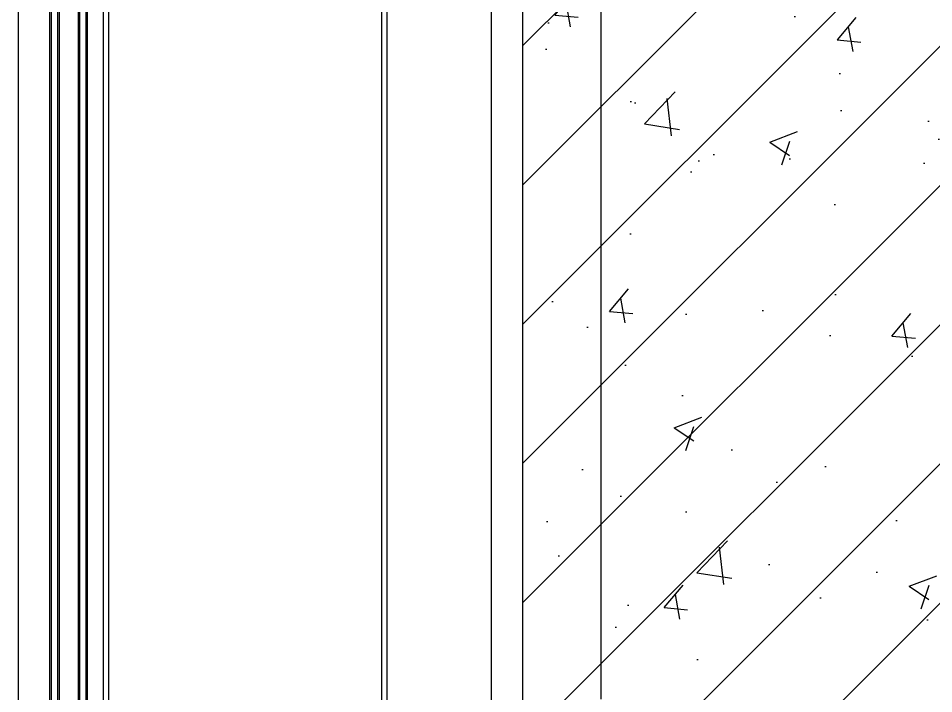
# Model space of a CAD drawing. Extents: x 6843040 to 15500510, y -6507076 to -4940511.
# Drawn here: x 7647908 to 7648489, y -6171648 to -6171219 of the extents above; entities that cross this region are included whole.
import ezdxf

# ---------------------------------------------------------------- set-up
doc = ezdxf.new("R2010")
doc.units = 0
doc.header["$LTSCALE"] = 1000
doc.header["$MEASUREMENT"] = 0
doc.linetypes.add('DOTE', pattern=[2.42, 2, -0.2, 0.02, -0.2])
doc.linetypes.add('HIDDEN', pattern=[0.375, 0.25, -0.125])
for name, color, linetype in [('DOTE', 8, 'DOTE'), ('E_LINE_1', 1, 'Continuous'), ('GC', 3, 'Continuous'), ('LT-dim 1', 3, 'Continuous'), ('LT-玻璃', 4, 'Continuous'), ('LT-铝板', 31, 'Continuous'), ('PUB_HATCH', 8, 'Continuous'), ('批荡层', 213, 'Continuous'), ('钢立柱规格布置', 2, 'Continuous')]:
    doc.layers.add(name, color=color, linetype=linetype)

# ---------------------------------------------------------------- blocks, each defined once
blk = doc.blocks.new('*U254')
at = {"layer": 'LT-玻璃', "color": 8}
for p, q in [((-1546.8, 23), (0, 23)), ((-1546.8, 19), (0, 19)), ((-1546.8, 5), (0, 5)), ((-1546.8, 1), (0, 1))]:
    blk.add_line(p, q, dxfattribs=at)
at = {"layer": 'LT-玻璃', "color": 150}
for points in [[(-1546.8, 24), (-1, 24), (0, 23), (0, 19), (-1, 18), (-1546.8, 18)], [(-1546.8, 0), (-1, 0), (0, 1), (0, 5), (-1, 6), (-1546.8, 6)]]:
    blk.add_lwpolyline(points, dxfattribs=at)
blk = doc.blocks.new('LT-BLK-20240910180508', base_point=(-5314322.17, -298328.33))
at = {"layer": 'GC', "color": 8, "linetype": 'HIDDEN', "ltscale": 20}
for p, q in [((-5314594.92, -299557.64), (-5314594.92, -297857.64)), ((-5314421.81, -299557.64), (-5314421.81, -297857.64))]:
    blk.add_line(p, q, dxfattribs=at)
at = {"layer": 'LT-铝板'}
for p, q in [((-5314598.42, -299557.64), (-5314598.42, -297857.64)), ((-5314418.31, -299557.64), (-5314418.31, -297857.64))]:
    blk.add_line(p, q, dxfattribs=at)
at = {"layer": '钢立柱规格布置', "xscale": -1, "rotation": 270}
blk.add_blockref('*U254', (-5314632.42, -298010.83), dxfattribs=at)

msp = doc.modelspace()

# ---------------------------------------------------------------- hatches: boundary and pattern name
at = {"layer": 'PUB_HATCH'}
h = msp.add_hatch(dxfattribs=at)
h.set_pattern_fill('钢筋混凝土', color=256, scale=25, style=0)
h.set_pattern_definition([(45, (300, 0), (-44.19417382, 44.19417382), []), (50, (300, 0), (179.3150457, -15.6880337), [18.75, -206.25]), (355, (300, 0), (-34.6878334, 188.0480334), [15, -165]), (100.4514, (314.94, -1.3), (144.6273454, 172.3598855), [15.9350475, -175.285528]), (46.1842, (300, 50), (266.810262, -41.3797536), [28.125, -309.375]), (96.6356, (322.23, 46.55), (233.6656764, 243.529468), [23.902572, -262.92825]), (351.1842, (300, 50), (233.665486, 243.52965), [22.5, -247.5]), (21, (325, 37.5), (149.226763, -100.6547227), [18.75, -206.25]), (326, (325, 37.5), (60.828833, 181.2875113), [15, -165]), (71.4514, (337.44, 29.11), (210.055657, 80.6326242), [15.9350475, -175.285528]), (37.5, (300, 0), (3.03996383, 83.22346346), [0, -163, 0, -167.5, 0, -165.625]), (7.5, (300, 0), (65.7673844, 98.602928), [0, -95.5, 0, -159.25, 0, -63.125]), (327.5, (244.25, 0), (133.45560904, -5.63871793), [0, -62.5, 0, -195, 0, -258.75]), (317.5, (219.25, 0), (145.7965423, 25.0262456), [0, -81.25, 0, -129.5, 0, -183.75])])
h.paths.add_polyline_path([(7648227.69, -6170783.89), (7648227.69, -6172483.89), (7648527.69, -6172483.89), (7648527.69, -6171113.89), (7649025.88, -6171113.89), (7649025.88, -6170983.89), (7648427.69, -6170983.89), (7648427.69, -6170783.89)])

# ---------------------------------------------------------------- linework, layer by layer
at = {"layer": 'DOTE', "ltscale": 0.25}
msp.add_line((7648277.69, -6180726.67), (7648277.69, -6153883.89), dxfattribs=at)
at = {"layer": 'E_LINE_1'}
msp.add_lwpolyline([(7648227.69, -6170783.89), (7648227.69, -6172483.89), (7648527.69, -6172483.89), (7648527.69, -6171113.89), (7649025.88, -6171113.89), (7649025.88, -6170983.89), (7648427.69, -6170983.89), (7648427.69, -6170783.89), (7648227.69, -6170783.89)], dxfattribs=at)
at = {"layer": '批荡层'}
for points in [[(7648247.69, -6153863.89), (7647907.69, -6153841.77), (7647907.69, -6178763.89)], [(7649025.88, -6170963.89), (7648447.69, -6170963.89), (7648447.69, -6170763.89), (7648207.69, -6170763.89), (7648207.69, -6172503.89), (7648547.69, -6172503.89), (7648547.69, -6171133.89), (7649025.88, -6171133.89)]]:
    msp.add_lwpolyline(points, dxfattribs=at)

# ---------------------------------------------------------------- block references
at = {"layer": 'LT-dim 1', "ltscale": 1000}
msp.add_blockref('LT-BLK-20240910180508', (7648237.94, -6171108.89), dxfattribs=at)

doc.saveas('drawing.dxf')
